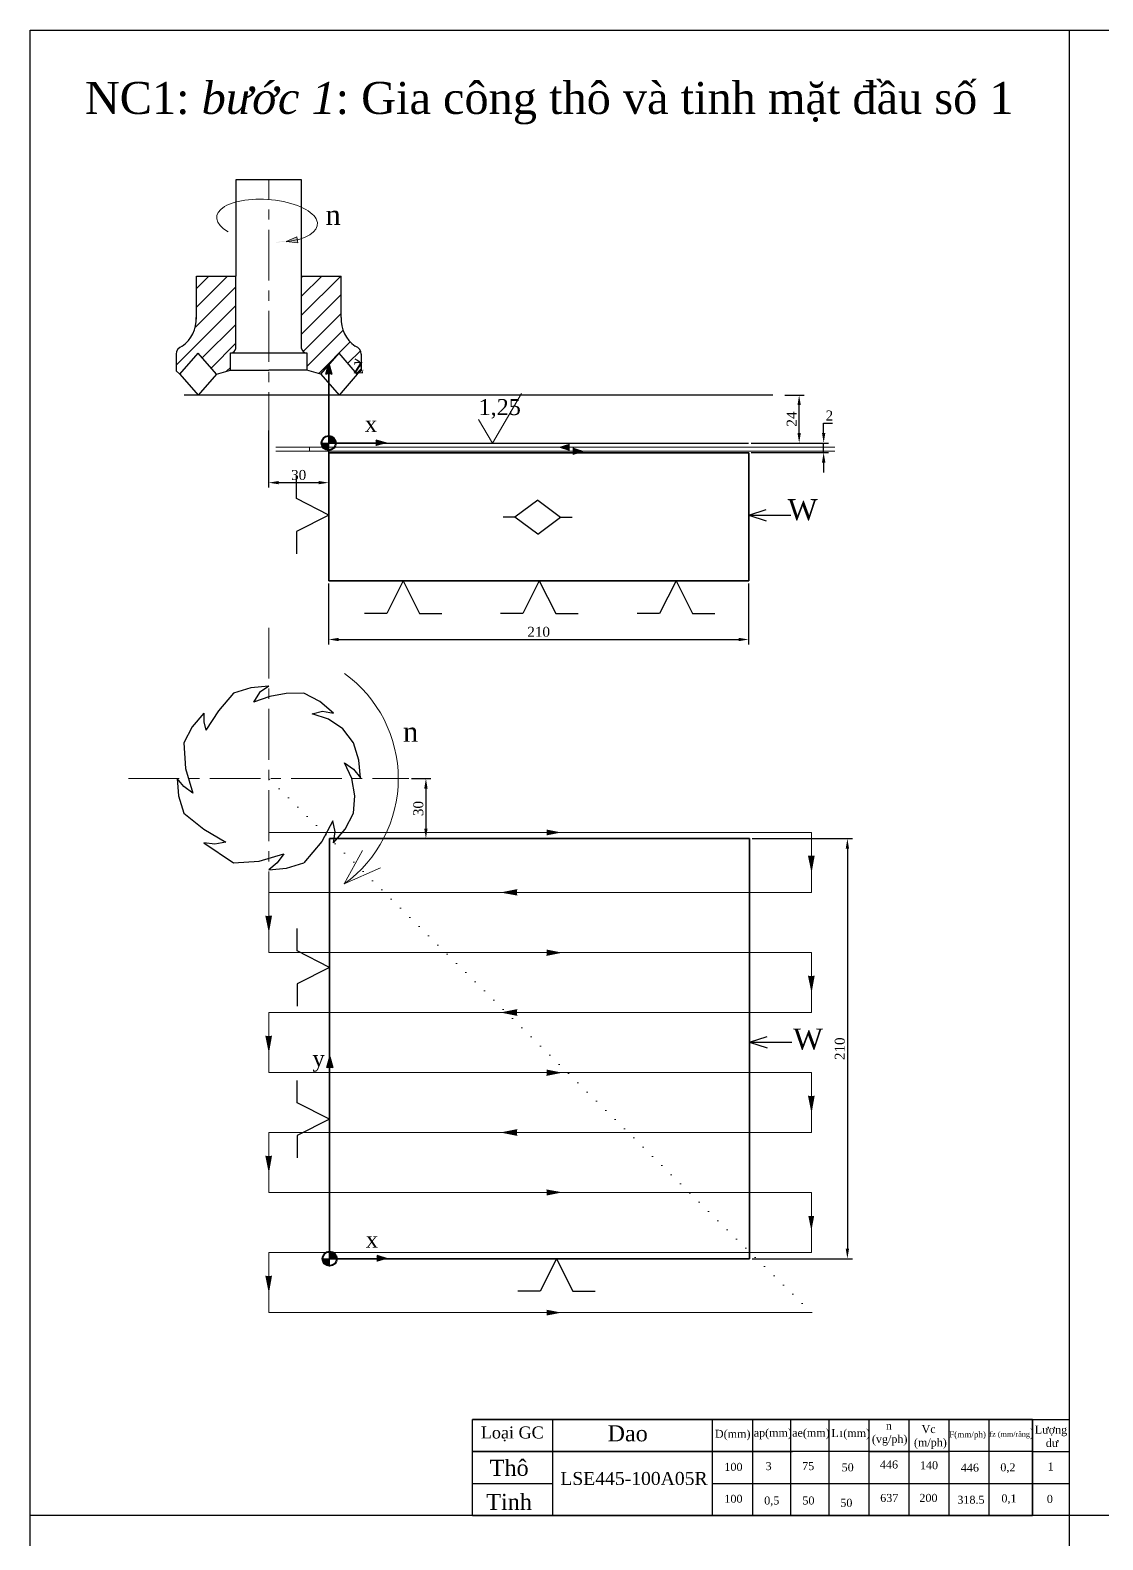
# Model space of a CAD drawing. Header units: millimetres. Extents: x 1211 to 2263, y 788 to 1530.
# Drawn here: x 1211.4 to 1479.6, y 1153.1 to 1530.4 of the extents above; entities that cross this region are included whole.
import ezdxf

# ---------------------------------------------------------------- set-up
doc = ezdxf.new("R2010")
doc.units = ezdxf.units.MM
for name, pattern in [('CENTERX2', [20.32, 12.7, -2.54, 2.54, -2.54]), ('DASHDOTX2', [50.8, 25.4, -12.7, 0, -12.7]), ('DASHEDX2', [38.1, 25.4, -12.7]), ('DOT2', [3.175, 0, -3.175])]:
    doc.linetypes.add(name, pattern=pattern)
for name, color, linetype, lineweight in [('cb', 200, 'Continuous', 35), ('chi tiet', 7, 'Continuous', 30), ('coban', 7, 'Continuous', 35), ('dao', 7, 'Continuous', 25), ('DUONGBAO', 7, 'Continuous', 40), ('duongchaydao', 220, 'Continuous', 0), ('duongkichthuoc', 7, 'Continuous', 0), ('dậm', 5, 'Continuous', 25), ('phancat', 86, 'Continuous', 30), ('text', 130, 'Continuous', 0), ('truc', 10, 'DASHDOTX2', 0)]:
    doc.layers.add(name, color=color, linetype=linetype, lineweight=lineweight)
doc.styles.get("Standard").update_dxf_attribs({"font": 'times.ttf'})
doc.dimstyles.new('ISO-25', dxfattribs={"dimtxt": 2.5, "dimasz": 2.5, "dimexe": 1.25, "dimexo": 0.625, "dimtad": 1, "dimtoh": 1, "dimtxsty": 'Standard', "dimcen": 2.5, "dimadec": 0, "dimazin": 0, "dimtfac": 1, "dimtmove": 0, "dimatfit": 3, "dimfxl": 1, "dimarcsym": 0})

# ---------------------------------------------------------------- blocks, each defined once
blk = doc.blocks.new('*D10')
at = {"layer": 'Defpoints', "color": 0, "transparency": 16777216}
for p in [(1399.44, 1439.21), (1403.65, 1439.21), (1399.44, 1427.24)]:
    blk.add_point(p, dxfattribs=at)
at = {"layer": 'duongkichthuoc', "color": 0, "lineweight": -2, "transparency": 16777216}
for p, q in [((1400.06, 1439.21), (1404.9, 1439.21)), ((1403.65, 1429.74), (1403.65, 1436.71)), ((1400.06, 1427.24), (1404.9, 1427.24))]:
    blk.add_line(p, q, dxfattribs=at)
at = {"layer": 'duongkichthuoc', "color": 0, "transparency": 16777216}
for points in [[(1403.24, 1436.71), (1404.07, 1436.71), (1403.65, 1439.21)], [(1403.24, 1429.74), (1404.07, 1429.74), (1403.65, 1427.24)]]:
    blk.add_solid(points, dxfattribs=at)
at = {"layer": 'duongkichthuoc', "color": 0, "transparency": 16777216, "insert": (1401.78, 1433.23), "char_height": 2.5, "attachment_point": 5, "rotation": 90}
blk.add_mtext('24', dxfattribs=at)
blk = doc.blocks.new('*D11')
at = {"layer": 'Defpoints', "color": 0, "transparency": 16777216}
for p in [(1391, 1427.24), (1409.78, 1427.24), (1391, 1424.87)]:
    blk.add_point(p, dxfattribs=at)
at = {"layer": 'duongkichthuoc', "color": 0, "lineweight": -2, "transparency": 16777216}
for p, q in [((1409.78, 1429.74), (1409.78, 1432.24)), ((1409.78, 1432.24), (1412.02, 1432.24)), ((1391.63, 1427.24), (1411.03, 1427.24)), ((1409.78, 1424.87), (1409.78, 1427.24)), ((1391.63, 1424.87), (1411.03, 1424.87)), ((1409.78, 1422.37), (1409.78, 1419.87))]:
    blk.add_line(p, q, dxfattribs=at)
at = {"layer": 'duongkichthuoc', "color": 0, "transparency": 16777216}
for points in [[(1409.36, 1429.74), (1410.2, 1429.74), (1409.78, 1427.24)], [(1409.36, 1422.37), (1410.2, 1422.37), (1409.78, 1424.87)]]:
    blk.add_solid(points, dxfattribs=at)
at = {"layer": 'duongkichthuoc', "color": 0, "transparency": 16777216, "insert": (1411.21, 1434.12), "char_height": 2.5, "attachment_point": 5}
blk.add_mtext('2', dxfattribs=at)
blk = doc.blocks.new('*D12')
at = {"layer": 'Defpoints', "color": 0, "transparency": 16777216}
for p in [(1286.03, 1392.76), (1391.03, 1392.76), (1391.03, 1378.14)]:
    blk.add_point(p, dxfattribs=at)
at = {"layer": 'duongkichthuoc', "color": 0, "lineweight": -2, "transparency": 16777216}
for p, q in [((1286.03, 1392.14), (1286.03, 1376.89)), ((1391.03, 1392.14), (1391.03, 1376.89)), ((1288.53, 1378.14), (1388.53, 1378.14))]:
    blk.add_line(p, q, dxfattribs=at)
at = {"layer": 'duongkichthuoc', "color": 0, "transparency": 16777216}
for points in [[(1288.53, 1378.56), (1288.53, 1377.73), (1286.03, 1378.14)], [(1388.53, 1378.56), (1388.53, 1377.73), (1391.03, 1378.14)]]:
    blk.add_solid(points, dxfattribs=at)
at = {"layer": 'duongkichthuoc', "color": 0, "transparency": 16777216, "insert": (1338.53, 1380.04), "char_height": 2.5, "attachment_point": 5}
blk.add_mtext('210', dxfattribs=at)
blk = doc.blocks.new('*D13')
at = {"layer": 'Defpoints', "color": 0, "transparency": 16777216}
for p in [(1271.03, 1431), (1286.03, 1431), (1286.03, 1417.34)]:
    blk.add_point(p, dxfattribs=at)
at = {"layer": 'duongkichthuoc', "color": 0, "lineweight": -2, "transparency": 16777216}
for p, q in [((1271.03, 1430.38), (1271.03, 1416.09)), ((1286.03, 1430.38), (1286.03, 1416.09)), ((1273.53, 1417.34), (1283.53, 1417.34))]:
    blk.add_line(p, q, dxfattribs=at)
at = {"layer": 'duongkichthuoc', "color": 0, "transparency": 16777216}
for points in [[(1273.53, 1417.76), (1273.53, 1416.93), (1271.03, 1417.34)], [(1283.53, 1417.76), (1283.53, 1416.93), (1286.03, 1417.34)]]:
    blk.add_solid(points, dxfattribs=at)
at = {"layer": 'duongkichthuoc', "color": 0, "transparency": 16777216, "insert": (1278.53, 1419.24), "char_height": 2.5, "attachment_point": 5}
blk.add_mtext('30', dxfattribs=at)
blk = doc.blocks.new('*D17')
at = {"layer": 'Defpoints', "color": 0, "linetype": 'DASHEDX2', "transparency": 16777216}
for p in [(1306.07, 1343.39), (1286.28, 1328.39), (1310.34, 1328.39)]:
    blk.add_point(p, dxfattribs=at)
at = {"layer": 'duongkichthuoc', "color": 0, "linetype": 'DASHEDX2', "lineweight": -2, "transparency": 16777216}
for p, q in [((1306.7, 1343.39), (1311.59, 1343.39)), ((1310.34, 1340.89), (1310.34, 1330.89)), ((1286.91, 1328.39), (1311.59, 1328.39))]:
    blk.add_line(p, q, dxfattribs=at)
at = {"layer": 'duongkichthuoc', "color": 0, "linetype": 'DASHEDX2', "transparency": 16777216}
for points in [[(1309.93, 1340.89), (1310.76, 1340.89), (1310.34, 1343.39)], [(1309.93, 1330.89), (1310.76, 1330.89), (1310.34, 1328.39)]]:
    blk.add_solid(points, dxfattribs=at)
at = {"layer": 'duongkichthuoc', "color": 0, "linetype": 'DASHEDX2', "transparency": 16777216, "insert": (1308.45, 1335.89), "char_height": 2.5, "attachment_point": 5, "rotation": 90}
blk.add_mtext('30', dxfattribs=at)
blk = doc.blocks.new('*D23')
at = {"layer": 'Defpoints', "color": 0, "transparency": 16777216}
for p in [(1391.28, 1328.39), (1391.28, 1223.39), (1415.71, 1223.39)]:
    blk.add_point(p, dxfattribs=at)
at = {"layer": 'duongkichthuoc', "color": 0, "lineweight": -2, "transparency": 16777216}
for p, q in [((1391.91, 1328.39), (1416.96, 1328.39)), ((1415.71, 1325.89), (1415.71, 1225.89)), ((1391.91, 1223.39), (1416.96, 1223.39))]:
    blk.add_line(p, q, dxfattribs=at)
at = {"layer": 'duongkichthuoc', "color": 0, "transparency": 16777216}
for points in [[(1415.3, 1325.89), (1416.13, 1325.89), (1415.71, 1328.39)], [(1415.3, 1225.89), (1416.13, 1225.89), (1415.71, 1223.39)]]:
    blk.add_solid(points, dxfattribs=at)
at = {"layer": 'duongkichthuoc', "color": 0, "transparency": 16777216, "insert": (1413.82, 1275.86), "char_height": 2.5, "attachment_point": 5, "rotation": 90}
blk.add_mtext('210', dxfattribs=at)
blk = doc.blocks.new('DaoPhay100')
h = blk.add_hatch()
h.set_pattern_fill('ANSI31', color=256, scale=1.05, style=0)
h.set_pattern_definition([(45, (-2996.804, -3189.332), (-2.3573172, 2.3573172), [])])
h.paths.add_polyline_path([(18.09, 19.43), (18.09, 29.76), (8.23, 29.76), (8.23, 11.65, 0.355508), (9.36, 10.55), (9.58, 10.55), (9.58, 6.22), (13.06, 5.24), (17.61, 10.48), (22.16, 5.24), (23.12, 6.04), (23.12, 7.87), (23.12, 10.2, 0.328369), (21.65, 12.21, -0.260021)])
h.paths.add_polyline_path([(-21.65, 12.21, 0.329297), (-23.13, 10.2), (-23.13, 7.87), (-23.13, 6.04), (-22.17, 5.24), (-17.62, 10.48), (-13.06, 5.24), (-9.58, 6.22), (-9.58, 10.55), (-9.36, 10.55, 0.363693), (-8.23, 11.69), (-8.23, 29.77), (-18.08, 29.77), (-18.08, 19.01, -0.246356)])
at = {"layer": 'duongchaydao'}
h = blk.add_hatch(color=256, dxfattribs=at)
edge = h.paths.add_edge_path()
edge.add_ellipse((-0.4, 43.59), major_axis=(-12.6, 0.96), ratio=0.421053, start_angle=113.9935, end_angle=128.6487)
edge.add_line((7.15, 38.85), (7.04, 39.53))
edge.add_line((7.04, 39.53), (4.35, 38.36))
h = blk.add_hatch(color=256, dxfattribs=at)
edge = h.paths.add_edge_path()
edge.add_line((7.27, 38.07), (7.15, 38.85))
edge.add_ellipse((-0.4, 43.59), major_axis=(-12.6, 0.96), ratio=0.421053, start_angle=113.9935, end_angle=128.6487, ccw=False)
edge.add_line((4.35, 38.36), (7.27, 38.07))
at = {"lineweight": 30}
for p, q in [((-18.08, 19.01), (-18.08, 29.77)), ((-18.08, 29.77), (-8.23, 29.77)), ((-8.23, 11.69), (-8.23, 29.77)), ((8.23, 11.65), (8.23, 29.76)), ((8.23, 29.76), (18.09, 29.76)), ((18.09, 19.43), (18.09, 29.76)), ((-23.13, 10.2), (-23.13, 7.87)), ((-23.13, 7.87), (-23.13, 6.04)), ((-22.17, 5.24), (-17.62, 10.48)), ((-13.06, 5.24), (-17.62, 10.48)), ((-9.58, 6.22), (-9.58, 10.55)), ((-9.58, 10.55), (9.58, 10.55)), ((9.58, 10.55), (9.58, 6.22)), ((13.06, 5.24), (17.61, 10.48)), ((22.16, 5.24), (17.61, 10.48)), ((23.12, 10.2), (23.12, 7.87)), ((23.12, 7.87), (23.12, 6.04)), ((-23.13, 6.04), (-22.17, 5.24)), ((-22.17, 5.24), (-17.62, 0)), ((-13.06, 5.24), (-17.62, 0)), ((-13.06, 5.24), (-9.58, 6.22)), ((-9.58, 6.22), (0, 6.22)), ((9.58, 6.22), (0, 6.22)), ((13.06, 5.24), (9.58, 6.22)), ((13.06, 5.24), (17.61, 0)), ((22.16, 5.24), (17.61, 0)), ((23.12, 6.04), (22.16, 5.24))]:
    blk.add_line(p, q, dxfattribs=at)
blk.add_lwpolyline([(8.24, 29.77), (8.24, 53.85), (-8.23, 53.85), (-8.23, 29.77)], dxfattribs=at)
for centre, radius, start, end in [((-26.35, 19.01), 8.27, 304.6417, 2.9177), ((26.35, 19.01), 8.27, 177.0823, 235.3583), ((-21.03, 10.2), 2.1, 107.0937, 180), ((-9.47, 11.8), 1.25, 275.0091, 354.9529), ((9.47, 11.8), 1.25, 186.7081, 264.9909), ((21.03, 10.2), 2.1, 0, 72.9063)]:
    blk.add_arc(centre, radius, start, end, dxfattribs=at)
at = {"layer": 'dao', "color": 7, "linetype": 'Continuous'}
blk.add_arc((21.02, 6.95), 2.1, 0, 72.9063, dxfattribs=at)
at = {"layer": 'duongchaydao'}
for p, q in [((4.35, 38.36), (7.04, 39.53)), ((4.35, 38.36), (7.27, 38.07)), ((7.04, 39.53), (7.27, 38.07))]:
    blk.add_line(p, q, dxfattribs=at)
blk.add_ellipse((-0.4, 43.59), major_axis=(-12.6, 0.96), ratio=0.421053, start_param=1.989562, end_param=7.00107, dxfattribs=at)
at = {"layer": 'dậm'}
blk.add_line((126.03, 0), (-21.15, 0), dxfattribs=at)
at = {"layer": 'truc', "linetype": 'CENTERX2'}
blk.add_line((0, -11.99), (0, 53.85), dxfattribs=at)
at = {"layer": 'text', "insert": (14.23, 47.55), "char_height": 5, "width": 5.8348, "attachment_point": 1}
blk.add_mtext('n', dxfattribs=at)
blk = doc.blocks.new('Daophay100B')
at = {"linetype": 'Continuous'}
h = blk.add_hatch(color=7, dxfattribs=at)
h.paths.add_polyline_path([(69.46, -13.47), (69.46, -14.21), (73.17, -13.47)])
h.paths.add_polyline_path([(69.46, -12.75), (69.46, -13.47), (73.17, -13.47)])
h = blk.add_hatch(color=7, dxfattribs=at)
h.paths.add_polyline_path([(135.64, -19.31), (136.38, -19.3), (135.67, -23.01)])
h.paths.add_polyline_path([(134.92, -19.31), (135.64, -19.31), (135.67, -23.01)])
h = blk.add_hatch(color=7, dxfattribs=at)
h.paths.add_polyline_path([(62.11, -28.44), (62.12, -29.18), (58.41, -28.47)])
h.paths.add_polyline_path([(62.11, -27.73), (62.11, -28.44), (58.41, -28.47)])
h = blk.add_hatch(color=7, dxfattribs=at)
h.paths.add_polyline_path([(-0.03, -34.31), (0.71, -34.3), (0, -38.01)])
h.paths.add_polyline_path([(-0.74, -34.31), (-0.03, -34.31), (0, -38.01)])
h = blk.add_hatch(color=7, dxfattribs=at)
h.paths.add_polyline_path([(69.46, -43.47), (69.46, -42.73), (73.17, -43.47)])
h.paths.add_polyline_path([(69.46, -44.18), (69.46, -43.47), (73.17, -43.47)])
h = blk.add_hatch(color=7, dxfattribs=at)
h.paths.add_polyline_path([(135.64, -49.31), (136.38, -49.3), (135.67, -53.01)])
h.paths.add_polyline_path([(134.92, -49.31), (135.64, -49.31), (135.67, -53.01)])
h = blk.add_hatch(color=7, dxfattribs=at)
h.paths.add_polyline_path([(62.11, -58.49), (62.12, -57.75), (58.41, -58.47)])
h.paths.add_polyline_path([(62.11, -59.21), (62.11, -58.49), (58.41, -58.47)])
h = blk.add_hatch(color=7, dxfattribs=at)
h.paths.add_polyline_path([(-0.03, -64.31), (0.71, -64.3), (0, -68.01)])
h.paths.add_polyline_path([(-0.74, -64.31), (-0.03, -64.31), (0, -68.01)])
h = blk.add_hatch(color=7, dxfattribs=at)
h.paths.add_polyline_path([(69.46, -73.47), (69.46, -72.73), (73.17, -73.47)])
h.paths.add_polyline_path([(69.46, -74.18), (69.46, -73.47), (73.17, -73.47)])
h = blk.add_hatch(color=7, dxfattribs=at)
h.paths.add_polyline_path([(135.64, -79.31), (136.38, -79.3), (135.67, -83.01)])
h.paths.add_polyline_path([(134.92, -79.31), (135.64, -79.31), (135.67, -83.01)])
h = blk.add_hatch(color=7, dxfattribs=at)
h.paths.add_polyline_path([(62.11, -88.44), (62.12, -89.18), (58.41, -88.47)])
h.paths.add_polyline_path([(62.11, -87.73), (62.11, -88.44), (58.41, -88.47)])
h = blk.add_hatch(color=7, dxfattribs=at)
h.paths.add_polyline_path([(-0.03, -94.31), (0.71, -94.3), (0, -98.01)])
h.paths.add_polyline_path([(-0.74, -94.31), (-0.03, -94.31), (0, -98.01)])
h = blk.add_hatch(color=7, dxfattribs=at)
h.paths.add_polyline_path([(69.46, -103.47), (69.46, -104.21), (73.17, -103.47)])
h.paths.add_polyline_path([(69.46, -102.75), (69.46, -103.47), (73.17, -103.47)])
h = blk.add_hatch(color=7, dxfattribs=at)
h.paths.add_polyline_path([(135.64, -109.31), (136.38, -109.3), (135.67, -113.01)])
h.paths.add_polyline_path([(134.92, -109.31), (135.64, -109.31), (135.67, -113.01)])
h = blk.add_hatch(color=7, dxfattribs=at)
h.paths.add_polyline_path([(-0.03, -124.31), (0.71, -124.3), (0, -128.01)])
h.paths.add_polyline_path([(-0.74, -124.31), (-0.03, -124.31), (0, -128.01)])
h = blk.add_hatch(color=7, dxfattribs=at)
h.paths.add_polyline_path([(69.46, -133.47), (69.46, -134.21), (73.17, -133.47)])
h.paths.add_polyline_path([(69.46, -132.75), (69.46, -133.47), (73.17, -133.47)])
at = {"lineweight": 30}
for p, q in [((-4.48, 22.67), (-8.79, 21.36)), ((0, 23.11), (-4.48, 22.67)), ((0, 23.11), (-2.3, 21.49)), ((-8.79, 21.36), (-12.57, 16.96)), ((-2.3, 21.49), (-3.77, 19.09)), ((0.27, 20.55), (-3.77, 19.09)), ((4.39, 21.3), (0.27, 20.55)), ((8.79, 21.36), (4.39, 21.3)), ((12.76, 19.24), (8.79, 21.36)), ((16.24, 16.38), (12.76, 19.24)), ((-16.24, 16.38), (-19.09, 12.9)), ((-16.24, 16.38), (-16.25, 14.2)), ((-12.57, 16.96), (-15.7, 12.08)), ((10.86, 16.18), (13.46, 16.87)), ((14.94, 14.88), (10.86, 16.18)), ((13.46, 16.87), (16.24, 16.38)), ((-19.09, 12.9), (-21.21, 8.93)), ((-16.25, 14.2), (-15.7, 12.08)), ((18.5, 12.4), (14.94, 14.88)), ((21.21, 8.93), (18.5, 12.4)), ((-21.21, 8.93), (-20.8, 2.53)), ((22.52, 4.63), (21.21, 8.93)), ((20.76, 0.04), (18.94, 3.91)), ((18.94, 3.91), (21.22, 2.32)), ((22.96, 0.15), (22.52, 4.63)), ((-21.21, -2.01), (-22.87, 0)), ((-22.87, 0), (-22.52, -4.33)), ((-20.8, 2.53), (-18.94, -3.62)), ((21.55, -4.29), (20.76, 0.04)), ((21.22, 2.32), (22.96, 0.15)), ((-18.94, -3.62), (-21.21, -2.01)), ((-22.52, -4.33), (-21.21, -8.64)), ((21.21, -8.64), (21.55, -4.29)), ((-21.21, -8.64), (-16.23, -12.65)), ((16.06, -10.58), (13.31, -15.77)), ((16.65, -13.32), (16.06, -10.58)), ((19.09, -12.61), (21.21, -8.64)), ((-16.23, -12.65), (-10.73, -15.91)), ((16.24, -16.09), (19.09, -12.61)), ((16.24, -16.09), (16.65, -13.32)), ((-13.47, -16.36), (-16.24, -16.09)), ((-16.24, -16.09), (-8.79, -21.07)), ((-10.73, -15.91), (-13.47, -16.36)), ((-2.39, -20.61), (3.77, -18.79)), ((3.77, -18.79), (2.14, -21.05)), ((13.31, -15.77), (8.79, -21.07)), ((-8.79, -21.07), (-2.39, -20.61)), ((2.14, -21.05), (0, -22.82)), ((0, -22.82), (4.48, -22.37)), ((4.48, -22.37), (8.79, -21.07))]:
    blk.add_line(p, q, dxfattribs=at)
at = {"color": 7, "linetype": 'Continuous'}
for p, q in [((135.67, -23.01), (134.92, -19.31)), ((135.67, -23.01), (136.38, -19.3)), ((58.41, -28.47), (62.11, -27.73)), ((58.41, -28.47), (62.12, -29.18)), ((0, -38.01), (-0.74, -34.31)), ((0, -38.01), (0.71, -34.3)), ((73.17, -43.47), (69.46, -44.18)), ((135.67, -53.01), (134.92, -49.31)), ((135.67, -53.01), (136.38, -49.3)), ((58.41, -58.47), (62.12, -57.75)), ((58.41, -58.47), (62.11, -59.21)), ((0, -68.01), (-0.74, -64.31)), ((0, -68.01), (0.71, -64.3)), ((73.17, -73.47), (69.46, -74.18)), ((135.67, -83.01), (134.92, -79.31)), ((135.67, -83.01), (136.38, -79.3)), ((58.41, -88.47), (62.11, -87.73)), ((58.41, -88.47), (62.12, -89.18)), ((0, -98.01), (-0.74, -94.31)), ((0, -98.01), (0.71, -94.3)), ((73.17, -103.47), (69.46, -102.75)), ((0, -128.01), (-0.74, -124.31)), ((0, -128.01), (0.71, -124.3))]:
    blk.add_line(p, q, dxfattribs=at)
at = {"layer": 'duongchaydao', "linetype": 'DOT2'}
blk.add_line((135.67, -133.47), (0, 0), dxfattribs=at)
at = {"layer": 'duongchaydao'}
for p, q in [((135.67, -13.47), (0, -13.47)), ((135.67, -13.47), (135.67, -24.05)), ((135.67, -13.47), (135.67, -28.47)), ((18.89, -26.32), (23.43, -17.99)), ((18.89, -26.32), (27.95, -22.35)), ((135.67, -28.47), (0, -28.47)), ((0, -28.47), (0, -39.05)), ((0, -28.47), (0, -43.47)), ((135.67, -43.47), (0, -43.47)), ((135.67, -43.47), (135.67, -54.05)), ((135.67, -43.47), (135.67, -58.47)), ((135.67, -58.47), (0, -58.47)), ((0, -58.47), (0, -69.05)), ((0, -58.47), (0, -73.47)), ((135.67, -73.47), (0, -73.47)), ((135.67, -73.47), (135.67, -84.05)), ((135.67, -73.47), (135.67, -88.47)), ((135.67, -88.47), (0, -88.47)), ((0, -88.47), (0, -99.05)), ((0, -88.47), (0, -103.47)), ((135.67, -103.47), (0, -103.47)), ((135.67, -103.47), (135.67, -118.47)), ((135.67, -118.47), (0, -118.47)), ((0, -118.47), (0, -129.05)), ((0, -118.47), (0, -133.47)), ((135.67, -133.47), (0, -133.47))]:
    blk.add_line(p, q, dxfattribs=at)
blk.add_arc((0, 0), 32.4, 305.6676, 54.2505, dxfattribs=at)
at = {"layer": 'truc', "linetype": 'CENTERX2'}
for p, q in [((0, 37.71), (0, -37.71)), ((-35.04, 0), (35.04, 0))]:
    blk.add_line(p, q, dxfattribs=at)
at = {"layer": 'text', "insert": (33.59, 14.18), "char_height": 5, "width": 5.8348, "attachment_point": 1}
blk.add_mtext('n', dxfattribs=at)

msp = doc.modelspace()

# ---------------------------------------------------------------- hatches: boundary and pattern name
at = {"linetype": 'Continuous'}
h = msp.add_hatch(color=7, dxfattribs=at)
h.paths.add_polyline_path([(1346.276, 1427.069), (1343.638, 1426.24), (1346.276, 1426.24)])
h.paths.add_polyline_path([(1346.276, 1426.24), (1343.638, 1426.24), (1346.276, 1425.411)])
h = msp.add_hatch(color=7, dxfattribs=at)
h.paths.add_polyline_path([(1347.144, 1426.069), (1349.782, 1425.24), (1347.144, 1425.24)])
h.paths.add_polyline_path([(1347.144, 1425.24), (1349.782, 1425.24), (1347.144, 1424.411)])
at = {"layer": 'cb', "lineweight": 35}
for points in [[(1286.052, 1447.061), (1285.292, 1444.383), (1286.812, 1444.383)], [(1286.298, 1273.741), (1285.538, 1271.063), (1287.058, 1271.063)]]:
    msp.add_hatch(color=256, dxfattribs=at).paths.add_polyline_path(points)
at = {"layer": 'cb', "lineweight": 13}
h = msp.add_hatch(dxfattribs=at)
h.set_pattern_fill('ANSI31', color=256, scale=0.202176, angle=90, style=0)
h.set_pattern_definition([(135, (621.509633, 706.33799), (-0.0178700026, -0.0178700026), [])])
h.paths.add_polyline_path([(1286.034, 1429.018), (1286.034, 1427.24), (1287.812, 1427.24, 0.4142137)])
h.paths.add_polyline_path([(1286.034, 1427.24), (1284.256, 1427.24, 0.4142136), (1286.034, 1425.462), (1286.034, 1425.623)])
for points in [[(1300.484, 1427.24), (1297.806, 1428), (1297.806, 1426.48)], [(1300.731, 1223.385), (1298.053, 1224.145), (1298.053, 1222.625)]]:
    msp.add_hatch(color=256, dxfattribs=at).paths.add_polyline_path(points)
h = msp.add_hatch(dxfattribs=at)
h.set_pattern_fill('ANSI31', color=256, scale=0.202176, angle=90, style=0)
h.set_pattern_definition([(135, (621.756623, 502.483016), (-0.0178700026, -0.0178700026), [])])
h.paths.add_polyline_path([(1286.281, 1225.163), (1286.281, 1223.385), (1288.059, 1223.385, 0.4142137)])
h.paths.add_polyline_path([(1286.281, 1223.385), (1284.503, 1223.385, 0.4142136), (1286.281, 1221.607), (1286.281, 1221.768)])

# ---------------------------------------------------------------- linework, layer by layer
for p, q in [((1471.154, 1530.422), (1471.154, 787.922)), ((2261.411, 1159.172), (1211.411, 1159.172))]:
    msp.add_line(p, q)
at = {"color": 7, "linetype": 'Continuous'}
for p, q in [((1347.144, 1426.069), (1347.144, 1424.411)), ((1347.144, 1426.069), (1347.144, 1424.411)), ((1322.017, 1183.172), (1462.017, 1183.172)), ((1322.017, 1159.172), (1322.017, 1183.172)), ((1342.017, 1183.172), (1342.017, 1159.172)), ((1382.017, 1159.172), (1382.017, 1183.172)), ((1392.017, 1183.172), (1392.017, 1159.172)), ((1401.514, 1183.172), (1401.514, 1159.172)), ((1411.083, 1183.172), (1411.083, 1159.172)), ((1411.083, 1183.172), (1426.083, 1183.172)), ((1421.083, 1183.172), (1421.083, 1159.172)), ((1421.083, 1183.172), (1421.083, 1159.172)), ((1426.083, 1183.172), (1436.083, 1183.172)), ((1431.083, 1183.172), (1431.083, 1159.172)), ((1441.083, 1183.172), (1441.083, 1159.172)), ((1451.083, 1183.172), (1451.083, 1159.172)), ((1462.017, 1159.172), (1462.017, 1183.172)), ((1462.017, 1183.172), (1471.154, 1183.172)), ((1462.017, 1175.172), (1322.017, 1175.172)), ((1322.017, 1175.172), (1329.017, 1175.172)), ((1322.017, 1175.172), (1347.017, 1175.172)), ((1462.017, 1175.172), (1322.017, 1175.172)), ((1322.017, 1175.172), (1329.017, 1175.172)), ((1322.017, 1175.172), (1347.017, 1175.172)), ((1322.017, 1175.172), (1342.017, 1175.172)), ((1329.017, 1175.172), (1392.017, 1175.172)), ((1329.017, 1175.172), (1392.017, 1175.172)), ((1332.017, 1175.172), (1352.017, 1175.172)), ((1332.017, 1175.172), (1352.017, 1175.172)), ((1392.017, 1175.172), (1402.017, 1175.172)), ((1392.017, 1175.172), (1402.017, 1175.172)), ((1421.083, 1175.172), (1441.083, 1175.172)), ((1462.017, 1175.172), (1471.154, 1175.172)), ((1322.017, 1167.172), (1342.017, 1167.172)), ((1322.017, 1167.172), (1342.017, 1167.172)), ((1382.017, 1167.172), (1462.017, 1167.172)), ((1462.017, 1167.172), (1471.154, 1167.172)), ((1322.017, 1159.172), (1462.017, 1159.172))]:
    msp.add_line(p, q, dxfattribs=at)
at = {"color": 7, "linetype": 'Continuous', "lineweight": 25}
msp.add_line((1462.017, 1183.172), (1322.017, 1183.172), dxfattribs=at)
at = {"layer": 'cb', "lineweight": 35}
for p, q in [((1286.052, 1447.061), (1285.292, 1444.383)), ((1286.052, 1447.061), (1286.812, 1444.383)), ((1286.034, 1427.24), (1286.034, 1444.383)), ((1286.034, 1427.24), (1300.386, 1427.24)), ((1286.298, 1273.741), (1285.538, 1271.063)), ((1286.298, 1273.741), (1287.058, 1271.063)), ((1286.281, 1253.885), (1286.281, 1271.028)), ((1286.281, 1223.385), (1300.633, 1223.385))]:
    msp.add_line(p, q, dxfattribs=at)
at = {"layer": 'cb'}
for p, q in [((1300.386, 1427.24), (1297.808, 1428)), ((1300.633, 1223.385), (1298.055, 1224.145))]:
    msp.add_line(p, q, dxfattribs=at)
at = {"layer": 'chi tiet'}
msp.add_lwpolyline([(2261.411, 787.922), (1211.411, 787.922), (1211.411, 1530.422), (2261.411, 1530.422)], close=True, dxfattribs=at)
at = {"layer": 'coban'}
for p, q in [((1391.034, 1424.763), (1286.034, 1424.763)), ((1286.034, 1392.763), (1286.034, 1424.763)), ((1391.034, 1392.763), (1391.034, 1424.763)), ((1286.034, 1392.763), (1391.034, 1392.763)), ((1286.281, 1328.385), (1286.281, 1223.385)), ((1391.281, 1328.385), (1286.281, 1328.385)), ((1391.281, 1223.385), (1391.281, 1328.385)), ((1286.281, 1223.385), (1391.281, 1223.385))]:
    msp.add_line(p, q, dxfattribs=at)
at = {"layer": 'DUONGBAO'}
for centre in [(1286.034, 1427.24), (1286.281, 1223.385)]:
    msp.add_circle(centre, 1.778, dxfattribs=at)
at = {"layer": 'duongchaydao'}
for p, q in [((1412.608, 1426.24), (1272.862, 1426.24)), ((1281.248, 1425.24), (1281.248, 1426.24)), ((1343.638, 1426.24), (1346.276, 1425.411)), ((1399.436, 1426.24), (1412.608, 1426.24)), ((1412.608, 1425.24), (1272.862, 1425.24)), ((1349.782, 1425.24), (1347.144, 1424.411)), ((1398.576, 1425.24), (1412.608, 1425.24))]:
    msp.add_line(p, q, dxfattribs=at)
at = {"layer": 'duongkichthuoc'}
for p, q in [((1327.008, 1427.24), (1334.264, 1439.658)), ((1323.525, 1433.165), (1327.008, 1427.24))]:
    msp.add_line(p, q, dxfattribs=at)
at = {"layer": 'dậm'}
for p, q in [((1286.034, 1426.24), (1286.034, 1427.24)), ((1277.95, 1413.349), (1277.95, 1418.926)), ((1286.034, 1409.234), (1277.95, 1413.349)), ((1338.284, 1412.998), (1332.559, 1408.734)), ((1338.284, 1412.998), (1344.009, 1408.734)), ((1286.034, 1409.234), (1277.95, 1405.12)), ((1332.559, 1408.734), (1329.647, 1408.722)), ((1338.284, 1404.47), (1332.559, 1408.734)), ((1338.284, 1404.47), (1344.009, 1408.734)), ((1344.009, 1408.734), (1346.922, 1408.722)), ((1391.034, 1409.234), (1395.382, 1410.672)), ((1391.034, 1409.234), (1401.546, 1409.234)), ((1391.034, 1409.234), (1395.382, 1407.796)), ((1277.95, 1405.12), (1277.95, 1399.543)), ((1304.663, 1392.763), (1300.548, 1384.679)), ((1304.663, 1392.763), (1308.777, 1384.679)), ((1338.673, 1392.763), (1334.559, 1384.679)), ((1338.673, 1392.763), (1342.788, 1384.679)), ((1372.879, 1392.763), (1368.765, 1384.679)), ((1372.879, 1392.763), (1376.994, 1384.679)), ((1300.548, 1384.679), (1294.971, 1384.679)), ((1308.777, 1384.679), (1314.354, 1384.679)), ((1334.559, 1384.679), (1328.982, 1384.679)), ((1342.788, 1384.679), (1348.365, 1384.679)), ((1368.765, 1384.679), (1363.188, 1384.679)), ((1376.994, 1384.679), (1382.571, 1384.679)), ((1278.197, 1300.296), (1278.197, 1305.873)), ((1286.281, 1296.182), (1278.197, 1300.296)), ((1286.281, 1296.182), (1278.197, 1292.067)), ((1278.197, 1292.067), (1278.197, 1286.49)), ((1391.281, 1277.486), (1395.629, 1278.924)), ((1391.281, 1277.486), (1401.793, 1277.486)), ((1391.281, 1277.486), (1395.629, 1276.048)), ((1278.197, 1262.379), (1278.197, 1267.956)), ((1286.281, 1258.264), (1278.197, 1262.379)), ((1286.281, 1258.264), (1278.197, 1254.15)), ((1278.197, 1254.15), (1278.197, 1248.573)), ((1286.281, 1222.385), (1286.281, 1223.385)), ((1342.982, 1223.385), (1338.868, 1215.301)), ((1342.982, 1223.385), (1347.096, 1215.301)), ((1338.868, 1215.301), (1333.29, 1215.301)), ((1347.096, 1215.301), (1352.673, 1215.301)), ((1462.017, 1183.172), (1462.017, 1159.172)), ((1452.017, 1159.172), (1462.017, 1159.172))]:
    msp.add_line(p, q, dxfattribs=at)
at = {"layer": 'phancat'}
msp.add_line((1286.034, 1427.24), (1391.001, 1427.24), dxfattribs=at)

# ---------------------------------------------------------------- block references
at = {"layer": 'duongkichthuoc'}
for name, p in [('DaoPhay100', (1271.034, 1439.214)), ('Daophay100B', (1271.034, 1343.385))]:
    msp.add_blockref(name, p, dxfattribs=at)

# ---------------------------------------------------------------- texts
at = {"color": 7, "linetype": 'Continuous', "attachment_point": 1}
for s, insert, char_height, width in [('\\pi2.3404;Loại GC', (1321.723, 1181.452), 3, 19.81698), ('\\pi5.1414;Dao', (1350.6, 1181.746), 4, 19.81698), ('\\pi5.3476;ap(mm)', (1386.948, 1180.889), 2, 19.81698), ('\\pi5.4305;ae(mm)', (1396.469, 1180.889), 2, 19.81698), ('\\pi5.2625;L{\\H0.75x;1}(mm)', (1406.444, 1180.804), 2, 19.81698), ('\\pi9.1853;n \\P\\pi5.6828;(vg/ph)', (1416.155, 1182.649), 2, 19.81698), ('\\pi8.2481;Vc\\P\\pi5.5812; (m/ph)', (1426.011, 1181.808), 2, 19.81698), ('\\pi4.6227;{\\H0.66667x;fz (mm/răng\\H1.5x;)}', (1446.611, 1180.904), 2, 19.81698), ('\\pi6.0051;Lượng\\P\\pi7.9979; dư', (1456.55, 1181.666), 2, 19.81698), ('\\pi5.6475;D(mm)', (1376.943, 1180.618), 2, 19.81698), ('\\pi5.4804;F(mm/ph)', (1435.677, 1180.229), 1.5, 19.81698), ('\\pi5.3432;Thô', (1320.952, 1173.118), 4, 19.81698), ('\\pi-0.50463;{\\H1.083x;\\C256;LSE445-100A05R}', (1344.454, 1170.086), 3, 34.91714), ('\\pi7.9193;100', (1377.045, 1172.359), 2, 19.81698), ('\\pi8.666;3', (1386.607, 1172.548), 2, 19.81698), ('\\pi8.666;75', (1395.728, 1172.548), 2, 19.81698), ('\\pi8.5552;50', (1405.717, 1172.243), 2, 19.81698), ('\\pi7.7737;446', (1416.065, 1172.95), 2, 19.81698), ('\\pi7.9193;140', (1425.932, 1172.767), 2, 19.81698), ('\\pi7.7737;446', (1436.301, 1172.175), 2, 19.81698), ('\\pi8.1774;0,2', (1445.773, 1172.244), 2, 19.81698), ('\\pi8.9813; 1', (1456.054, 1172.449), 2, 19.81698), ('\\pi4.4391;Tinh', (1320.993, 1164.604), 4, 19.81698), ('\\pi7.9193;100', (1377.045, 1164.379), 2, 19.81698), ('\\pi8.666;0,5', (1386.254, 1163.956), 2, 19.81698), ('\\pi8.666;50', (1395.798, 1163.956), 2, 19.81698), ('\\pi8.5552;50', (1405.389, 1163.391), 2, 19.81698), ('\\pi7.8227;637', (1416.1, 1164.599), 2, 19.81698), ('\\pi7.778;200', (1425.935, 1164.609), 2, 19.81698), ('\\pi6.7434;318.5', (1436.461, 1164.136), 2, 19.81698), ('\\pi8.2964;0,1', (1445.921, 1164.482), 2, 19.81698), ('\\pi9.2762;0', (1456.297, 1164.357), 2, 19.81698)]:
    msp.add_mtext(s, dxfattribs=dict(at, insert=insert, char_height=char_height, width=width))
at = {"layer": 'cb', "lineweight": 35, "width": 7.99694, "attachment_point": 1}
for s, insert, char_height in [('{\\fTimes New Roman|b0|i0|c163|p18;z}', (1292.134, 1448.673), 4.04352), ('{\\fTimes New Roman|b0|i0|c163|p18;x}', (1295.087, 1434.034), 4.04352), ('y', (1281.992, 1275.464), 4.044), ('{\\fTimes New Roman|b0|i0|c163|p18;x}', (1295.334, 1230.179), 4.04352)]:
    msp.add_mtext(s, dxfattribs=dict(at, insert=insert, char_height=char_height))
at = {"layer": 'duongkichthuoc', "insert": (1323.499, 1438.236), "char_height": 4, "width": 11.3002, "attachment_point": 1}
msp.add_mtext('1,25', dxfattribs=at)
at = {"layer": 'dậm', "char_height": 5.25, "width": 2.2032, "attachment_point": 1}
for insert in [(1400.778, 1413.213), (1402.144, 1280.915)]:
    msp.add_mtext('{\\fTimes New Roman|b0|i0|c0|p18;W}', dxfattribs=dict(at, insert=insert))
at = {"layer": 'text', "insert": (1225.065, 1517.493), "char_height": 8, "width": 233.96905, "attachment_point": 1}
msp.add_mtext('NC1: {\\fTimes New Roman|b0|i1|c163|p18;bước 1}: Gia công thô và tinh mặt đầu số 1', dxfattribs=at)

# ---------------------------------------------------------------- dimensions: what is measured, and where the dimension line sits
at = {"layer": 'duongkichthuoc'}
for base, p1, p2, text, picture, middle in [((1403.654, 1439.214), (1399.436, 1427.24), (1399.436, 1439.214), '24', '*D10', (1401.779, 1433.227)), ((1409.779, 1427.24), (1391.001, 1424.872), (1391.001, 1427.24), '2', '*D11', (1411.211, 1434.115))]:
    dim = msp.add_linear_dim(base=base, p1=p1, p2=p2, angle=90, text=text, dimstyle='ISO-25', dxfattribs=at)
    dim.commit()
    dim.dimension.update_dxf_attribs({"geometry": picture, "text_midpoint": middle})
dim = msp.add_linear_dim(base=(1286.034, 1417.344), p1=(1271.034, 1431.003), p2=(1286.034, 1431.003), text='30', dimstyle='ISO-25', dxfattribs=at)
dim.commit()
dim.dimension.update_dxf_attribs({"geometry": '*D13', "text_midpoint": (1278.534, 1419.241)})
dim = msp.add_linear_dim(base=(1391.034, 1378.144), p1=(1286.034, 1392.763), p2=(1391.034, 1392.763), text='210', dimstyle='ISO-25', dxfattribs=at)
dim.commit()
dim.dimension.update_dxf_attribs({"geometry": '*D12', "text_midpoint": (1338.534, 1378.144), "dimtype": 160})
at = {"layer": 'duongkichthuoc', "linetype": 'DASHEDX2'}
dim = msp.add_linear_dim(base=(1310.345, 1328.385), p1=(1306.075, 1343.385), p2=(1286.281, 1328.385), angle=90, text='30', dimstyle='ISO-25', dxfattribs=at)
dim.commit()
dim.dimension.update_dxf_attribs({"geometry": '*D17', "text_midpoint": (1308.448, 1335.885)})
at = {"layer": 'duongkichthuoc'}
dim = msp.add_linear_dim(base=(1415.713, 1223.385), p1=(1391.281, 1328.385), p2=(1391.281, 1223.385), angle=90, text='210', dimstyle='ISO-25', dxfattribs=at)
dim.commit()
dim.dimension.update_dxf_attribs({"geometry": '*D23', "text_midpoint": (1415.713, 1275.858), "dimtype": 160})

doc.saveas('drawing.dxf')
